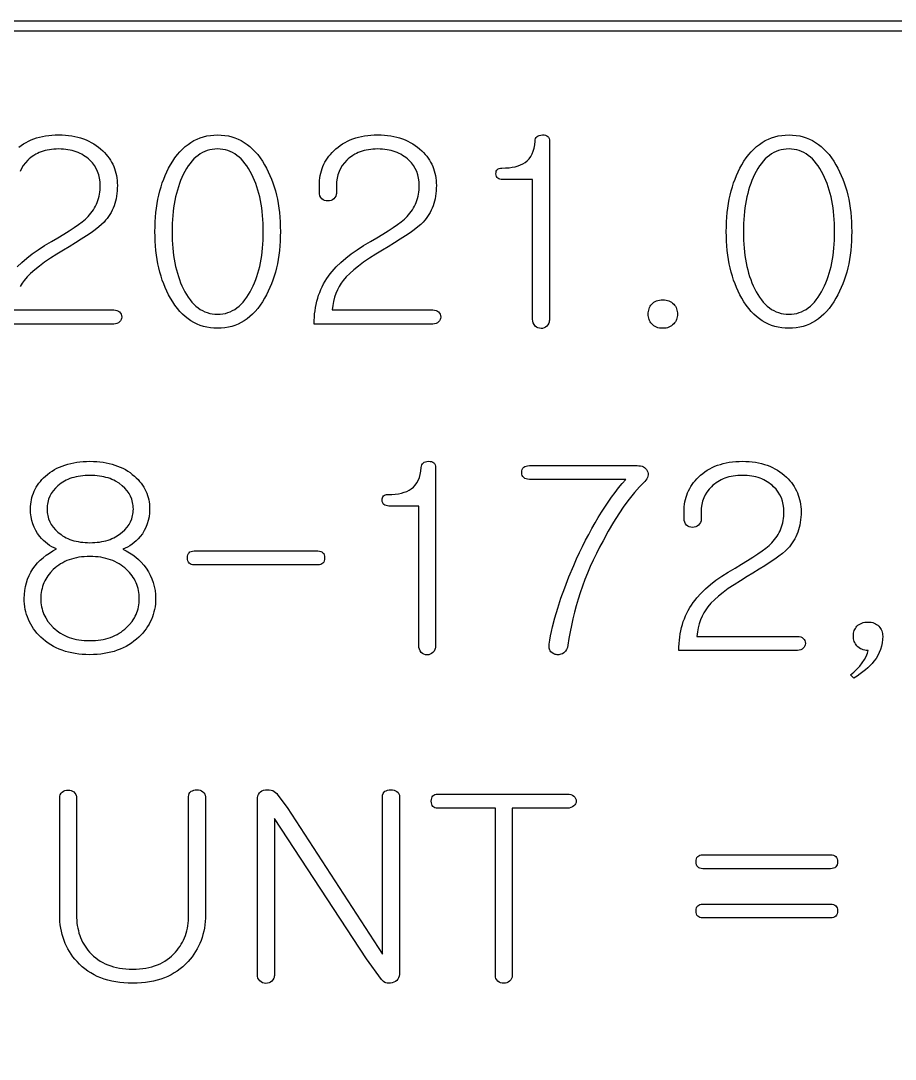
# Model space of a CAD drawing. Extents: x -145 to 145, y -175 to 185.
# Drawn here: x -13.21 to 3.56, y 165.18 to 185.1 of the extents above; entities that cross this region are included whole.
import ezdxf

# ---------------------------------------------------------------- set-up
doc = ezdxf.new("R2010")
doc.units = 0
doc.layers.add('screen_exp-1p', color=7, linetype='CONTINUOUS')

msp = doc.modelspace()

# ---------------------------------------------------------------- linework, layer by layer
at = {"layer": 'screen_exp-1p'}
for points in [[(-145.1, 185.1), (145.1, 185.1), (145.1, -175.1), (-145.1, -175.1), (-145.1, 185.1)], [(-144.9, 0.1), (-134.9, 0.1), (-134.9, -0.1), (-144.9, -0.1), (-144.9, -174.9), (144.9, -174.9), (144.9, -0.1), (134.9, -0.1), (134.9, 0.1), (144.9, 0.1), (144.9, 184.9), (-144.9, 184.9), (-144.9, 0.1)], [(-13.244654, 182.678514), (-13.20133, 182.710517), (-13.156297, 182.74015), (-13.109556, 182.767412), (-13.061106, 182.792304), (-13.010948, 182.814825), (-12.959081, 182.834975), (-12.905506, 182.852755), (-12.850222, 182.868164), (-12.793229, 182.881202), (-12.734528, 182.89187), (-12.674118, 182.900167), (-12.612, 182.906094), (-12.548173, 182.90965), (-12.482638, 182.910835)], [(-12.482638, 182.910835), (-12.417713, 182.90965), (-12.354415, 182.906094), (-12.292744, 182.900167), (-12.2327, 182.89187), (-12.174284, 182.881202), (-12.117495, 182.868164), (-12.062333, 182.852755), (-12.008798, 182.834975), (-11.95689, 182.814825), (-11.90661, 182.792304), (-11.857957, 182.767412), (-11.810931, 182.74015), (-11.765532, 182.710517), (-11.72176, 182.678514), (-11.679616, 182.64414), (-11.639099, 182.607395), (-11.60505, 182.57319), (-11.573197, 182.538007), (-11.543542, 182.501846), (-11.516083, 182.464706), (-11.49082, 182.426588), (-11.467755, 182.387492), (-11.446886, 182.347417), (-11.428214, 182.306364), (-11.411739, 182.264332), (-11.39746, 182.221322), (-11.385378, 182.177334), (-11.375493, 182.132367), (-11.367804, 182.086423), (-11.362312, 182.039499), (-11.359017, 181.991598), (-11.357919, 181.942718), (-11.358916, 181.889172), (-11.361906, 181.836905), (-11.366889, 181.785918), (-11.373866, 181.73621), (-11.382835, 181.687782), (-11.393799, 181.640633), (-11.406755, 181.594763), (-11.421705, 181.550173), (-11.438648, 181.506862), (-11.457585, 181.46483), (-11.478515, 181.424078), (-11.501438, 181.384605), (-11.526354, 181.346412), (-11.553264, 181.309498), (-11.582167, 181.273863), (-11.613064, 181.239508), (-11.658869, 181.194203), (-11.715577, 181.144984), (-11.783187, 181.091852), (-11.861699, 181.034807), (-11.951114, 180.973848), (-12.05143, 180.908976), (-12.162649, 180.84019), (-12.284771, 180.767491), (-12.388911, 180.70006), (-12.521446, 180.62149), (-12.643079, 180.544727), (-12.75381, 180.469771), (-12.853639, 180.39662), (-12.942565, 180.325275), (-13.020589, 180.255737), (-13.087711, 180.188005), (-13.143931, 180.122079), (-13.185994, 180.064733), (-13.223663, 180.003473)], [(-9.433052, 182.910835), (-9.363021, 182.908596), (-9.294821, 182.901879), (-9.228452, 182.890685), (-9.163913, 182.875012), (-9.101205, 182.854862), (-9.040328, 182.830234), (-8.981281, 182.801128), (-8.924065, 182.767544), (-8.868679, 182.729482), (-8.815124, 182.686943), (-8.763399, 182.639925), (-8.713505, 182.58843), (-8.665442, 182.532457), (-8.619209, 182.472006), (-8.574807, 182.407078), (-8.532235, 182.337671), (-8.495664, 182.271707), (-8.461452, 182.203862), (-8.4296, 182.134136), (-8.400107, 182.062528), (-8.372973, 181.989039), (-8.348199, 181.913668), (-8.325785, 181.836416), (-8.30573, 181.757282), (-8.288034, 181.676267), (-8.272697, 181.593371), (-8.259721, 181.508593), (-8.249103, 181.421933), (-8.240845, 181.333392), (-8.234946, 181.24297), (-8.231407, 181.150666), (-8.230228, 181.056481), (-8.231407, 180.962879), (-8.234946, 180.871121), (-8.240845, 180.781206), (-8.249103, 180.693136), (-8.259721, 180.606909), (-8.272697, 180.522526), (-8.288034, 180.439987), (-8.30573, 180.359292), (-8.325785, 180.280441), (-8.348199, 180.203433), (-8.372973, 180.128269), (-8.400107, 180.054949), (-8.4296, 179.983473), (-8.461452, 179.913841), (-8.495664, 179.846052), (-8.532235, 179.780107), (-8.574807, 179.710118), (-8.619209, 179.644643), (-8.665442, 179.583684), (-8.713505, 179.527241), (-8.763399, 179.475313), (-8.815124, 179.427901), (-8.868679, 179.385004), (-8.924065, 179.346622), (-8.981281, 179.312756), (-9.040328, 179.283405), (-9.101205, 179.25857), (-9.163913, 179.238251), (-9.228452, 179.222447), (-9.294821, 179.211158), (-9.363021, 179.204385), (-9.433052, 179.202127), (-9.503713, 179.204385), (-9.572503, 179.211158), (-9.639421, 179.222447), (-9.704468, 179.238251), (-9.767644, 179.25857), (-9.828949, 179.283405), (-9.888382, 179.312756), (-9.945944, 179.346622), (-10.001635, 179.385004), (-10.055455, 179.427901), (-10.107403, 179.475313), (-10.15748, 179.527241), (-10.205686, 179.583684), (-10.25202, 179.644643), (-10.296483, 179.710118), (-10.339075, 179.780107), (-10.375016, 179.846052), (-10.408638, 179.913841), (-10.439941, 179.983473), (-10.468926, 180.054949), (-10.495591, 180.128269), (-10.519938, 180.203433), (-10.541966, 180.280441), (-10.561676, 180.359292), (-10.579067, 180.439987), (-10.594138, 180.522526), (-10.606892, 180.606909), (-10.617326, 180.693136), (-10.625442, 180.781206), (-10.631239, 180.871121), (-10.634717, 180.962879), (-10.635876, 181.056481), (-10.634717, 181.150666), (-10.631239, 181.24297), (-10.625442, 181.333392), (-10.617326, 181.421933), (-10.606892, 181.508593), (-10.594138, 181.593371), (-10.579067, 181.676267), (-10.561676, 181.757282), (-10.541966, 181.836416), (-10.519938, 181.913668), (-10.495591, 181.989039), (-10.468926, 182.062528), (-10.439941, 182.134136), (-10.408638, 182.203862), (-10.375016, 182.271707), (-10.339075, 182.337671), (-10.296483, 182.407078), (-10.25202, 182.472006), (-10.205686, 182.532457), (-10.15748, 182.58843), (-10.107403, 182.639925), (-10.055455, 182.686943), (-10.001635, 182.729482), (-9.945944, 182.767544), (-9.888382, 182.801128), (-9.828949, 182.830234), (-9.767644, 182.854862), (-9.704468, 182.875012), (-9.639421, 182.890685), (-9.572503, 182.901879), (-9.503713, 182.908596), (-9.433052, 182.910835)], [(-6.362638, 182.910835), (-6.297713, 182.90965), (-6.234415, 182.906094), (-6.172744, 182.900167), (-6.1127, 182.89187), (-6.054284, 182.881202), (-5.997495, 182.868164), (-5.942333, 182.852755), (-5.888798, 182.834975), (-5.83689, 182.814825), (-5.78661, 182.792304), (-5.737957, 182.767412), (-5.690931, 182.74015), (-5.645532, 182.710517), (-5.60176, 182.678514), (-5.559616, 182.64414), (-5.519099, 182.607395), (-5.48505, 182.57319), (-5.453197, 182.538007), (-5.423542, 182.501846), (-5.396083, 182.464706), (-5.37082, 182.426588), (-5.347755, 182.387492), (-5.326886, 182.347417), (-5.308214, 182.306364), (-5.291739, 182.264332), (-5.27746, 182.221322), (-5.265378, 182.177334), (-5.255493, 182.132367), (-5.247804, 182.086423), (-5.242312, 182.039499), (-5.239017, 181.991598), (-5.237919, 181.942718), (-5.238916, 181.889172), (-5.241906, 181.836905), (-5.246889, 181.785918), (-5.253866, 181.73621), (-5.262835, 181.687782), (-5.273799, 181.640633), (-5.286755, 181.594763), (-5.301705, 181.550173), (-5.318648, 181.506862), (-5.337585, 181.46483), (-5.358515, 181.424078), (-5.381438, 181.384605), (-5.406354, 181.346412), (-5.433264, 181.309498), (-5.462167, 181.273863), (-5.493064, 181.239508), (-5.538869, 181.194203), (-5.595577, 181.144984), (-5.663187, 181.091852), (-5.741699, 181.034807), (-5.831114, 180.973848), (-5.93143, 180.908976), (-6.042649, 180.84019), (-6.164771, 180.767491), (-6.268911, 180.70006), (-6.401446, 180.62149), (-6.523079, 180.544727), (-6.63381, 180.469771), (-6.733639, 180.39662), (-6.822565, 180.325275), (-6.900589, 180.255737), (-6.967711, 180.188005), (-7.023931, 180.122079), (-7.065994, 180.064733), (-7.103663, 180.003473), (-7.13694, 179.938299), (-7.165822, 179.869213), (-7.190312, 179.796213), (-7.210408, 179.719299), (-7.22611, 179.638472), (-7.237419, 179.553732), (-5.30561, 179.553732), (-5.273392, 179.551323), (-5.244428, 179.544099), (-5.218718, 179.532057), (-5.196263, 179.5152), (-5.178038, 179.49473), (-5.165021, 179.471851), (-5.15721, 179.446565), (-5.154606, 179.41887), (-5.15721, 179.393282), (-5.165021, 179.3695), (-5.178038, 179.347525), (-5.196263, 179.327356), (-5.218718, 179.308391), (-5.244428, 179.294845), (-5.273392, 179.286717), (-5.30561, 179.284007), (-7.581083, 179.284007), (-7.580615, 179.349689), (-7.57791, 179.414279), (-7.572967, 179.477778), (-7.565787, 179.540185), (-7.55637, 179.601502), (-7.544715, 179.661727), (-7.530823, 179.720861), (-7.514693, 179.778903), (-7.496326, 179.835855), (-7.475722, 179.891715), (-7.45288, 179.946484), (-7.427801, 180.000161), (-7.400485, 180.052748), (-7.370931, 180.104243), (-7.339139, 180.154647), (-7.30511, 180.20396), (-7.272078, 180.248305), (-7.236768, 180.292237), (-7.159314, 180.378859), (-7.072747, 180.463825), (-6.977067, 180.547136), (-6.872276, 180.62879), (-6.758372, 180.70879), (-6.635356, 180.787133), (-6.503228, 180.863821), (-6.37834, 180.93667), (-6.26403, 181.005908), (-6.160296, 181.071533), (-6.067139, 181.133545), (-5.984558, 181.191945), (-5.912555, 181.246733), (-5.851128, 181.297908), (-5.800278, 181.345471), (-5.74536, 181.408537), (-5.697765, 181.474915), (-5.676713, 181.509345), (-5.657492, 181.544604), (-5.640101, 181.58069), (-5.624541, 181.617604), (-5.610812, 181.655345), (-5.598913, 181.693915), (-5.588844, 181.733313), (-5.580607, 181.773538), (-5.5742, 181.814591), (-5.569623, 181.856472), (-5.566877, 181.899181), (-5.565962, 181.942718), (-5.566735, 181.978465), (-5.569054, 182.01346), (-5.578329, 182.081192), (-5.593787, 182.145914), (-5.615429, 182.207625), (-5.643254, 182.266327), (-5.677262, 182.322017), (-5.717454, 182.374698), (-5.763829, 182.424368), (-5.792407, 182.450614), (-5.822164, 182.475167), (-5.853101, 182.498027), (-5.885218, 182.519193), (-5.918515, 182.538666), (-5.952991, 182.556446), (-5.988647, 182.572532), (-6.025482, 182.586925), (-6.063498, 182.599625), (-6.102693, 182.610631), (-6.143068, 182.619944), (-6.184622, 182.627564), (-6.227357, 182.633491), (-6.271271, 182.637724), (-6.316364, 182.640264), (-6.362638, 182.641111), (-6.408891, 182.640264), (-6.453924, 182.637724), (-6.497736, 182.633491), (-6.540328, 182.627564), (-6.581699, 182.619944), (-6.62185, 182.610631), (-6.660781, 182.599625), (-6.698491, 182.586925), (-6.734981, 182.572532), (-6.770251, 182.556446), (-6.8043, 182.538666), (-6.837128, 182.519193), (-6.868737, 182.498027), (-6.899125, 182.475167), (-6.928292, 182.450614), (-6.956239, 182.424368), (-7.002614, 182.374698), (-7.042806, 182.322017), (-7.076815, 182.266327), (-7.10464, 182.207625), (-7.126281, 182.145914), (-7.14174, 182.081192), (-7.151015, 182.01346), (-7.153334, 181.978465), (-7.154106, 181.942718), (-7.154106, 181.803039), (-7.15492, 181.785429), (-7.157361, 181.768721), (-7.167124, 181.738016), (-7.183396, 181.710923), (-7.206177, 181.687443), (-7.23091, 181.668478), (-7.258247, 181.654932), (-7.288188, 181.646804), (-7.320731, 181.644094), (-7.353275, 181.646804), (-7.383216, 181.654932), (-7.410553, 181.668478), (-7.435286, 181.687443), (-7.455789, 181.713633), (-7.470434, 181.744037), (-7.479221, 181.778655), (-7.482149, 181.817489), (-7.482149, 181.942718), (-7.481071, 181.991598), (-7.477837, 182.039499), (-7.472447, 182.086423), (-7.464901, 182.132367), (-7.455199, 182.177334), (-7.443341, 182.221322), (-7.429327, 182.264332), (-7.413156, 182.306364), (-7.39483, 182.347417), (-7.374348, 182.387492), (-7.351709, 182.426588), (-7.326915, 182.464706), (-7.299964, 182.501846), (-7.270858, 182.538007), (-7.239595, 182.57319), (-7.206177, 182.607395), (-7.16627, 182.64414), (-7.124654, 182.678514), (-7.08133, 182.710517), (-7.036297, 182.74015), (-6.989556, 182.767412), (-6.941106, 182.792304), (-6.890948, 182.814825), (-6.839081, 182.834975), (-6.785506, 182.852755), (-6.730222, 182.868164), (-6.673229, 182.881202), (-6.614528, 182.89187), (-6.554118, 182.900167), (-6.492, 182.906094), (-6.428173, 182.90965), (-6.362638, 182.910835)], [(-3.963931, 182.053497), (-3.993302, 182.055228), (-4.01893, 182.060421), (-4.040816, 182.069076), (-4.058959, 182.081192), (-4.07336, 182.096771), (-4.084018, 182.115811), (-4.090933, 182.138313), (-4.094106, 182.164277), (-4.093456, 182.190241), (-4.088899, 182.212743), (-4.080438, 182.231783), (-4.068071, 182.247362), (-4.051799, 182.259478), (-4.031622, 182.268133), (-4.00754, 182.273325), (-3.979552, 182.275056), (-3.90885, 182.276712), (-3.842542, 182.281679), (-3.780627, 182.289957), (-3.723106, 182.301547), (-3.669978, 182.316448), (-3.621243, 182.334661), (-3.576902, 182.356184), (-3.536954, 182.38102), (-3.495217, 182.41481), (-3.458523, 182.453568), (-3.426874, 182.497293), (-3.40027, 182.545985), (-3.378709, 182.599644), (-3.362193, 182.65827), (-3.350721, 182.721862), (-3.344294, 182.790422), (-3.340958, 182.81759), (-3.333554, 182.841297), (-3.322083, 182.861541), (-3.306543, 182.878324), (-3.286935, 182.891644), (-3.26326, 182.901503), (-3.235516, 182.9079), (-3.203704, 182.910835), (-3.171974, 182.910007), (-3.144474, 182.905115), (-3.121205, 182.89616), (-3.102167, 182.88314), (-3.08736, 182.866057), (-3.076783, 182.844909), (-3.070437, 182.819698), (-3.068321, 182.790422), (-3.068321, 179.375521), (-3.069135, 179.355578), (-3.071576, 179.336688), (-3.075644, 179.318852), (-3.081339, 179.302069), (-3.097611, 179.271665), (-3.120392, 179.245475), (-3.1448, 179.224403), (-3.17116, 179.209352), (-3.199473, 179.200321), (-3.214362, 179.198063), (-3.229739, 179.19731), (-3.262283, 179.202127), (-3.292224, 179.21176), (-3.319561, 179.226209), (-3.344294, 179.245475), (-3.364797, 179.273772), (-3.379441, 179.305682), (-3.388228, 179.341203), (-3.391157, 179.380338), (-3.391157, 182.053497), (-3.963931, 182.053497)], [(1.526948, 182.910835), (1.596979, 182.908596), (1.665179, 182.901879), (1.731548, 182.890685), (1.796087, 182.875012), (1.858795, 182.854862), (1.919672, 182.830234), (1.978719, 182.801128), (2.035935, 182.767544), (2.091321, 182.729482), (2.144876, 182.686943), (2.196601, 182.639925), (2.246495, 182.58843), (2.294558, 182.532457), (2.340791, 182.472006), (2.385193, 182.407078), (2.427765, 182.337671), (2.464336, 182.271707), (2.498548, 182.203862), (2.5304, 182.134136), (2.559893, 182.062528), (2.587027, 181.989039), (2.611801, 181.913668), (2.634215, 181.836416), (2.65427, 181.757282), (2.671966, 181.676267), (2.687303, 181.593371), (2.700279, 181.508593), (2.710897, 181.421933), (2.719155, 181.333392), (2.725054, 181.24297), (2.728593, 181.150666), (2.729772, 181.056481), (2.728593, 180.962879), (2.725054, 180.871121), (2.719155, 180.781206), (2.710897, 180.693136), (2.700279, 180.606909), (2.687303, 180.522526), (2.671966, 180.439987), (2.65427, 180.359292), (2.634215, 180.280441), (2.611801, 180.203433), (2.587027, 180.128269), (2.559893, 180.054949), (2.5304, 179.983473), (2.498548, 179.913841), (2.464336, 179.846052), (2.427765, 179.780107), (2.385193, 179.710118), (2.340791, 179.644643), (2.294558, 179.583684), (2.246495, 179.527241), (2.196601, 179.475313), (2.144876, 179.427901), (2.091321, 179.385004), (2.035935, 179.346622), (1.978719, 179.312756), (1.919672, 179.283405), (1.858795, 179.25857), (1.796087, 179.238251), (1.731548, 179.222447), (1.665179, 179.211158), (1.596979, 179.204385), (1.526948, 179.202127), (1.456287, 179.204385), (1.387497, 179.211158), (1.320579, 179.222447), (1.255532, 179.238251), (1.192356, 179.25857), (1.131051, 179.283405), (1.071618, 179.312756), (1.014056, 179.346622), (0.958365, 179.385004), (0.904545, 179.427901), (0.852597, 179.475313), (0.80252, 179.527241), (0.754314, 179.583684), (0.70798, 179.644643), (0.663517, 179.710118), (0.620925, 179.780107), (0.584984, 179.846052), (0.551362, 179.913841), (0.520059, 179.983473), (0.491074, 180.054949), (0.464409, 180.128269), (0.440062, 180.203433), (0.418034, 180.280441), (0.398324, 180.359292), (0.380933, 180.439987), (0.365862, 180.522526), (0.353108, 180.606909), (0.342674, 180.693136), (0.334558, 180.781206), (0.328761, 180.871121), (0.325283, 180.962879), (0.324124, 181.056481), (0.325283, 181.150666), (0.328761, 181.24297), (0.334558, 181.333392), (0.342674, 181.421933), (0.353108, 181.508593), (0.365862, 181.593371), (0.380933, 181.676267), (0.398324, 181.757282), (0.418034, 181.836416), (0.440062, 181.913668), (0.464409, 181.989039), (0.491074, 182.062528), (0.520059, 182.134136), (0.551362, 182.203862), (0.584984, 182.271707), (0.620925, 182.337671), (0.663517, 182.407078), (0.70798, 182.472006), (0.754314, 182.532457), (0.80252, 182.58843), (0.852597, 182.639925), (0.904545, 182.686943), (0.958365, 182.729482), (1.014056, 182.767544), (1.071618, 182.801128), (1.131051, 182.830234), (1.192356, 182.854862), (1.255532, 182.875012), (1.320579, 182.890685), (1.387497, 182.901879), (1.456287, 182.908596), (1.526948, 182.910835)], [(-13.279314, 180.378859), (-13.192747, 180.463825), (-13.097067, 180.547136), (-12.992276, 180.62879), (-12.878372, 180.70879), (-12.755356, 180.787133), (-12.623228, 180.863821), (-12.49834, 180.93667), (-12.38403, 181.005908), (-12.280296, 181.071533), (-12.187139, 181.133545), (-12.104558, 181.191945), (-12.032555, 181.246733), (-11.971128, 181.297908), (-11.920278, 181.345471), (-11.86536, 181.408537), (-11.817765, 181.474915), (-11.796713, 181.509345), (-11.777492, 181.544604), (-11.760101, 181.58069), (-11.744541, 181.617604), (-11.730812, 181.655345), (-11.718913, 181.693915), (-11.708844, 181.733313), (-11.700607, 181.773538), (-11.6942, 181.814591), (-11.689623, 181.856472), (-11.686877, 181.899181), (-11.685962, 181.942718), (-11.686735, 181.978465), (-11.689054, 182.01346), (-11.698329, 182.081192), (-11.713787, 182.145914), (-11.735429, 182.207625), (-11.763254, 182.266327), (-11.797262, 182.322017), (-11.837454, 182.374698), (-11.883829, 182.424368), (-11.912407, 182.450614), (-11.942164, 182.475167), (-11.973101, 182.498027), (-12.005218, 182.519193), (-12.038515, 182.538666), (-12.072991, 182.556446), (-12.108647, 182.572532), (-12.145482, 182.586925), (-12.183498, 182.599625), (-12.222693, 182.610631), (-12.263068, 182.619944), (-12.304622, 182.627564), (-12.347357, 182.633491), (-12.391271, 182.637724), (-12.436364, 182.640264), (-12.482638, 182.641111), (-12.528891, 182.640264), (-12.573924, 182.637724), (-12.617736, 182.633491), (-12.660328, 182.627564), (-12.701699, 182.619944), (-12.74185, 182.610631), (-12.780781, 182.599625), (-12.818491, 182.586925), (-12.854981, 182.572532), (-12.890251, 182.556446), (-12.9243, 182.538666), (-12.957128, 182.519193), (-12.988737, 182.498027), (-13.019125, 182.475167), (-13.048292, 182.450614), (-13.076239, 182.424368), (-13.122614, 182.374698), (-13.162806, 182.322017), (-13.196815, 182.266327), (-13.22464, 182.207625)], [(-9.433052, 182.641111), (-9.485061, 182.639192), (-9.535647, 182.633434), (-9.584808, 182.623839), (-9.632546, 182.610406), (-9.67886, 182.593134), (-9.723751, 182.572024), (-9.767217, 182.547076), (-9.80926, 182.51829), (-9.849879, 182.485666), (-9.889074, 182.449203), (-9.926845, 182.408903), (-9.963193, 182.364764), (-9.998116, 182.316787), (-10.031616, 182.264972), (-10.063692, 182.209319), (-10.094345, 182.149827), (-10.120197, 182.09361), (-10.144381, 182.035736), (-10.166897, 181.976207), (-10.187746, 181.915023), (-10.206926, 181.852182), (-10.224439, 181.787686), (-10.240284, 181.721535), (-10.254461, 181.653727), (-10.26697, 181.584264), (-10.277811, 181.513146), (-10.286985, 181.440371), (-10.29449, 181.365941), (-10.300328, 181.289856), (-10.304497, 181.212114), (-10.306999, 181.132717), (-10.307833, 181.051664), (-10.306999, 180.971778), (-10.304497, 180.893472), (-10.300328, 180.816747), (-10.29449, 180.741602), (-10.286985, 180.668037), (-10.277811, 180.596053), (-10.26697, 180.52565), (-10.254461, 180.456826), (-10.240284, 180.389583), (-10.224439, 180.323921), (-10.206926, 180.259839), (-10.187746, 180.197337), (-10.166897, 180.136416), (-10.144381, 180.077075), (-10.120197, 180.019315), (-10.094345, 179.963135), (-10.063692, 179.903643), (-10.031616, 179.84799), (-9.998116, 179.796175), (-9.963193, 179.748198), (-9.926845, 179.704059), (-9.889074, 179.663759), (-9.849879, 179.627296), (-9.80926, 179.594672), (-9.767217, 179.565886), (-9.723751, 179.540938), (-9.67886, 179.519828), (-9.632546, 179.502556), (-9.584808, 179.489123), (-9.535647, 179.479527), (-9.485061, 179.47377), (-9.433052, 179.471851), (-9.382283, 179.47377), (-9.332816, 179.479527), (-9.284651, 179.489123), (-9.237788, 179.502556), (-9.192227, 179.519828), (-9.147967, 179.540938), (-9.105009, 179.565886), (-9.063353, 179.594672), (-9.022998, 179.627296), (-8.983945, 179.663759), (-8.946194, 179.704059), (-8.909745, 179.748198), (-8.874598, 179.796175), (-8.840752, 179.84799), (-8.808208, 179.903643), (-8.776966, 179.963135), (-8.750483, 180.019315), (-8.725709, 180.077075), (-8.702644, 180.136416), (-8.681287, 180.197337), (-8.661638, 180.259839), (-8.643698, 180.323921), (-8.627467, 180.389583), (-8.612944, 180.456826), (-8.60013, 180.52565), (-8.589025, 180.596053), (-8.579628, 180.668037), (-8.571939, 180.741602), (-8.565959, 180.816747), (-8.561688, 180.893472), (-8.559125, 180.971778), (-8.558271, 181.051664), (-8.559125, 181.132717), (-8.561688, 181.212114), (-8.565959, 181.289856), (-8.571939, 181.365941), (-8.579628, 181.440371), (-8.589025, 181.513146), (-8.60013, 181.584264), (-8.612944, 181.653727), (-8.627467, 181.721535), (-8.643698, 181.787686), (-8.661638, 181.852182), (-8.681287, 181.915023), (-8.702644, 181.976207), (-8.725709, 182.035736), (-8.750483, 182.09361), (-8.776966, 182.149827), (-8.808208, 182.209319), (-8.840752, 182.264972), (-8.874598, 182.316787), (-8.909745, 182.364764), (-8.946194, 182.408903), (-8.983945, 182.449203), (-9.022998, 182.485666), (-9.063353, 182.51829), (-9.105009, 182.547076), (-9.147967, 182.572024), (-9.192227, 182.593134), (-9.237788, 182.610406), (-9.284651, 182.623839), (-9.332816, 182.633434), (-9.382283, 182.639192), (-9.433052, 182.641111)], [(1.526948, 182.641111), (1.474939, 182.639192), (1.424353, 182.633434), (1.375192, 182.623839), (1.327454, 182.610406), (1.28114, 182.593134), (1.236249, 182.572024), (1.192783, 182.547076), (1.15074, 182.51829), (1.110121, 182.485666), (1.070926, 182.449203), (1.033155, 182.408903), (0.996807, 182.364764), (0.961884, 182.316787), (0.928384, 182.264972), (0.896308, 182.209319), (0.865655, 182.149827), (0.839803, 182.09361), (0.815619, 182.035736), (0.793103, 181.976207), (0.772254, 181.915023), (0.753074, 181.852182), (0.735561, 181.787686), (0.719716, 181.721535), (0.705539, 181.653727), (0.69303, 181.584264), (0.682189, 181.513146), (0.673015, 181.440371), (0.66551, 181.365941), (0.659672, 181.289856), (0.655503, 181.212114), (0.653001, 181.132717), (0.652167, 181.051664), (0.653001, 180.971778), (0.655503, 180.893472), (0.659672, 180.816747), (0.66551, 180.741602), (0.673015, 180.668037), (0.682189, 180.596053), (0.69303, 180.52565), (0.705539, 180.456826), (0.719716, 180.389583), (0.735561, 180.323921), (0.753074, 180.259839), (0.772254, 180.197337), (0.793103, 180.136416), (0.815619, 180.077075), (0.839803, 180.019315), (0.865655, 179.963135), (0.896308, 179.903643), (0.928384, 179.84799), (0.961884, 179.796175), (0.996807, 179.748198), (1.033155, 179.704059), (1.070926, 179.663759), (1.110121, 179.627296), (1.15074, 179.594672), (1.192783, 179.565886), (1.236249, 179.540938), (1.28114, 179.519828), (1.327454, 179.502556), (1.375192, 179.489123), (1.424353, 179.479527), (1.474939, 179.47377), (1.526948, 179.471851), (1.577717, 179.47377), (1.627184, 179.479527), (1.675349, 179.489123), (1.722212, 179.502556), (1.767773, 179.519828), (1.812033, 179.540938), (1.854991, 179.565886), (1.896647, 179.594672), (1.937002, 179.627296), (1.976055, 179.663759), (2.013806, 179.704059), (2.050255, 179.748198), (2.085402, 179.796175), (2.119248, 179.84799), (2.151792, 179.903643), (2.183034, 179.963135), (2.209517, 180.019315), (2.234291, 180.077075), (2.257356, 180.136416), (2.278713, 180.197337), (2.298362, 180.259839), (2.316302, 180.323921), (2.332533, 180.389583), (2.347056, 180.456826), (2.35987, 180.52565), (2.370975, 180.596053), (2.380372, 180.668037), (2.388061, 180.741602), (2.394041, 180.816747), (2.398312, 180.893472), (2.400875, 180.971778), (2.401729, 181.051664), (2.400875, 181.132717), (2.398312, 181.212114), (2.394041, 181.289856), (2.388061, 181.365941), (2.380372, 181.440371), (2.370975, 181.513146), (2.35987, 181.584264), (2.347056, 181.653727), (2.332533, 181.721535), (2.316302, 181.787686), (2.298362, 181.852182), (2.278713, 181.915023), (2.257356, 181.976207), (2.234291, 182.035736), (2.209517, 182.09361), (2.183034, 182.149827), (2.151792, 182.209319), (2.119248, 182.264972), (2.085402, 182.316787), (2.050255, 182.364764), (2.013806, 182.408903), (1.976055, 182.449203), (1.937002, 182.485666), (1.896647, 182.51829), (1.854991, 182.547076), (1.812033, 182.572024), (1.767773, 182.593134), (1.722212, 182.610406), (1.675349, 182.623839), (1.627184, 182.633434), (1.577717, 182.639192), (1.526948, 182.641111)], [(-0.893517, 179.746392), (-0.861786, 179.745112), (-0.831683, 179.741274), (-0.803207, 179.734877), (-0.776358, 179.725922), (-0.751137, 179.714407), (-0.727543, 179.700334), (-0.705575, 179.683702), (-0.685235, 179.664511), (-0.66815, 179.644643), (-0.653342, 179.623571), (-0.640813, 179.601295), (-0.630562, 179.577814), (-0.622588, 179.55313), (-0.616893, 179.527241), (-0.613476, 179.500148), (-0.612337, 179.471851), (-0.613476, 179.445812), (-0.616893, 179.420676), (-0.622588, 179.396443), (-0.630562, 179.373113), (-0.640813, 179.350686), (-0.653342, 179.329162), (-0.66815, 179.308542), (-0.685235, 179.288824), (-0.705575, 179.268504), (-0.727543, 179.250894), (-0.751137, 179.235993), (-0.776358, 179.223801), (-0.803207, 179.214319), (-0.831683, 179.207545), (-0.861786, 179.203482), (-0.893517, 179.202127), (-0.926467, 179.203482), (-0.957628, 179.207545), (-0.986999, 179.214319), (-1.01458, 179.223801), (-1.040371, 179.235993), (-1.064372, 179.250894), (-1.086584, 179.268504), (-1.107005, 179.288824), (-1.12287, 179.308542), (-1.13662, 179.329162), (-1.148254, 179.350686), (-1.157773, 179.373113), (-1.165177, 179.396443), (-1.170466, 179.420676), (-1.173639, 179.445812), (-1.174696, 179.471851), (-1.173639, 179.500148), (-1.170466, 179.527241), (-1.165177, 179.55313), (-1.157773, 179.577814), (-1.148254, 179.601295), (-1.13662, 179.623571), (-1.12287, 179.644643), (-1.107005, 179.664511), (-1.086584, 179.683702), (-1.064372, 179.700334), (-1.040371, 179.714407), (-1.01458, 179.725922), (-0.986999, 179.734877), (-0.957628, 179.741274), (-0.926467, 179.745112), (-0.893517, 179.746392)], [(-13.357419, 179.553732), (-11.42561, 179.553732), (-11.393392, 179.551323), (-11.364428, 179.544099), (-11.338718, 179.532057), (-11.316263, 179.5152), (-11.298038, 179.49473), (-11.285021, 179.471851), (-11.27721, 179.446565), (-11.274606, 179.41887), (-11.27721, 179.393282), (-11.285021, 179.3695), (-11.298038, 179.347525), (-11.316263, 179.327356), (-11.338718, 179.308391), (-11.364428, 179.294845), (-11.393392, 179.286717), (-11.42561, 179.284007), (-13.701083, 179.284007)], [(-10.73824, 175.736118), (-10.741088, 175.660409), (-10.74963, 175.587409), (-10.763868, 175.517118), (-10.783801, 175.449536), (-10.80943, 175.384664), (-10.840753, 175.322501), (-10.877772, 175.263047), (-10.920486, 175.206303), (-10.956447, 175.165664), (-10.994035, 175.128035), (-11.033251, 175.093416), (-11.074093, 175.061808), (-11.116563, 175.03321), (-11.16066, 175.007622), (-11.206385, 174.985045), (-11.253736, 174.965478), (-11.18637, 174.933418), (-11.122258, 174.897444), (-11.061401, 174.857558), (-11.003798, 174.813758), (-10.94945, 174.766044), (-10.898356, 174.714417), (-10.850517, 174.658877), (-10.805931, 174.599423), (-10.763217, 174.533497), (-10.726199, 174.465765), (-10.694875, 174.396227), (-10.669247, 174.324883), (-10.649314, 174.251732), (-10.635076, 174.176775), (-10.626533, 174.100012), (-10.623685, 174.021443), (-10.624946, 173.967746), (-10.62873, 173.915028), (-10.635035, 173.863288), (-10.643862, 173.812527), (-10.655212, 173.762744), (-10.669084, 173.713939), (-10.685478, 173.666113), (-10.704394, 173.619265), (-10.725833, 173.573395), (-10.749793, 173.528504), (-10.776276, 173.484591), (-10.80528, 173.441656), (-10.836807, 173.3997), (-10.870856, 173.358722), (-10.907428, 173.318722), (-10.946521, 173.279701), (-10.991696, 173.238874), (-11.038702, 173.20068), (-11.087538, 173.165121), (-11.138205, 173.132196), (-11.190702, 173.101904), (-11.24503, 173.074247), (-11.301189, 173.049224), (-11.359178, 173.026835), (-11.418998, 173.00708), (-11.480649, 172.989958), (-11.54413, 172.975471), (-11.609441, 172.963618), (-11.676584, 172.954399), (-11.745556, 172.947814), (-11.81636, 172.943863), (-11.888994, 172.942546), (-11.960997, 172.943863), (-12.031211, 172.947814), (-12.099634, 172.954399), (-12.166268, 172.963618), (-12.231112, 172.975471), (-12.294166, 172.989958), (-12.35543, 173.00708), (-12.414904, 173.026835), (-12.472588, 173.049224), (-12.528482, 173.074247), (-12.582587, 173.101904), (-12.634901, 173.132196), (-12.685426, 173.165121), (-12.73416, 173.20068), (-12.781105, 173.238874), (-12.826259, 173.279701), (-12.864722, 173.318722), (-12.900704, 173.358722), (-12.934204, 173.3997), (-12.965222, 173.441656), (-12.993759, 173.484591), (-13.019815, 173.528504), (-13.043389, 173.573395), (-13.064481, 173.619265), (-13.083092, 173.666113), (-13.099222, 173.713939), (-13.11287, 173.762744), (-13.124037, 173.812527), (-13.132722, 173.863288), (-13.138925, 173.915028), (-13.142648, 173.967746), (-13.143888, 174.021443), (-13.141285, 174.099862), (-13.133474, 174.176173), (-13.120457, 174.250377), (-13.102232, 174.322474), (-13.0788, 174.392464), (-13.050162, 174.460347), (-13.016316, 174.526122), (-12.977263, 174.58979), (-12.934875, 174.647363), (-12.888418, 174.702075), (-12.837894, 174.753928), (-12.783301, 174.802921), (-12.724641, 174.849054), (-12.661913, 174.892327), (-12.595116, 174.93274), (-12.524252, 174.970294), (-12.570301, 174.989861), (-12.614724, 175.012438), (-12.657519, 175.038026), (-12.698687, 175.066624), (-12.738228, 175.098232), (-12.776142, 175.132851), (-12.812428, 175.17048), (-12.847088, 175.211119), (-12.888581, 175.266735), (-12.924542, 175.32521), (-12.954971, 175.386545), (-12.979867, 175.45074), (-12.999231, 175.517795), (-13.013062, 175.58771), (-13.02136, 175.660484), (-13.024127, 175.736118), (-13.023008, 175.782044), (-13.019652, 175.827105), (-13.014058, 175.8713), (-13.006227, 175.91463), (-12.996159, 175.957094), (-12.983853, 175.998693), (-12.96931, 176.039426), (-12.95253, 176.079294), (-12.933512, 176.118296), (-12.912257, 176.156433), (-12.888764, 176.193705), (-12.863034, 176.230111), (-12.835067, 176.265651), (-12.804862, 176.300326), (-12.77242, 176.334136), (-12.73774, 176.36708), (-12.696572, 176.401492), (-12.653777, 176.433683), (-12.609354, 176.463655), (-12.563304, 176.491406), (-12.515627, 176.516937), (-12.466323, 176.540249), (-12.415392, 176.56134), (-12.362834, 176.580211), (-12.308648, 176.596861), (-12.252835, 176.611292), (-12.195395, 176.623503), (-12.136328, 176.633493), (-12.075633, 176.641263), (-12.013312, 176.646814), (-11.949363, 176.650144), (-11.883787, 176.651254), (-11.818211, 176.650144), (-11.754262, 176.646814), (-11.69194, 176.641263), (-11.631246, 176.633493), (-11.572179, 176.623503), (-11.514738, 176.611292), (-11.458926, 176.596861), (-11.40474, 176.580211), (-11.352181, 176.56134), (-11.30125, 176.540249), (-11.251946, 176.516937), (-11.204269, 176.491406), (-11.15822, 176.463655), (-11.113797, 176.433683), (-11.071002, 176.401492), (-11.029834, 176.36708), (-10.994523, 176.334136), (-10.961491, 176.300326), (-10.930737, 176.265651), (-10.902261, 176.230111), (-10.876064, 176.193705), (-10.852144, 176.156433), (-10.830502, 176.118296), (-10.811138, 176.079294), (-10.794053, 176.039426), (-10.779245, 175.998693), (-10.766716, 175.957094), (-10.756465, 175.91463), (-10.748491, 175.8713), (-10.742796, 175.827105), (-10.739379, 175.782044), (-10.73824, 175.736118)], [(-6.147873, 175.793916), (-6.177244, 175.795647), (-6.202872, 175.80084), (-6.224758, 175.809495), (-6.242901, 175.821611), (-6.257302, 175.83719), (-6.26796, 175.85623), (-6.274875, 175.878732), (-6.278048, 175.904696), (-6.277398, 175.93066), (-6.272841, 175.953162), (-6.26438, 175.972202), (-6.252013, 175.987781), (-6.235741, 175.999897), (-6.215564, 176.008552), (-6.191482, 176.013744), (-6.163494, 176.015475), (-6.092792, 176.017131), (-6.026484, 176.022098), (-5.964569, 176.030376), (-5.907048, 176.041966), (-5.85392, 176.056867), (-5.805185, 176.07508), (-5.760844, 176.096603), (-5.720896, 176.121439), (-5.679159, 176.155229), (-5.642465, 176.193987), (-5.610816, 176.237712), (-5.584212, 176.286404), (-5.562651, 176.340063), (-5.546135, 176.398689), (-5.534663, 176.462281), (-5.528236, 176.530841), (-5.5249, 176.558009), (-5.517496, 176.581716), (-5.506025, 176.60196), (-5.490485, 176.618743), (-5.470877, 176.632063), (-5.447202, 176.641922), (-5.419458, 176.648319), (-5.387646, 176.651254), (-5.355916, 176.650426), (-5.328416, 176.645534), (-5.305147, 176.636579), (-5.286109, 176.623559), (-5.271302, 176.606476), (-5.260725, 176.585328), (-5.254379, 176.560117), (-5.252263, 176.530841), (-5.252263, 173.11594), (-5.253077, 173.095997), (-5.255518, 173.077107), (-5.259586, 173.059271), (-5.265281, 173.042488), (-5.281553, 173.012084), (-5.304334, 172.985894), (-5.328742, 172.964822), (-5.355102, 172.949771), (-5.383415, 172.94074), (-5.398304, 172.938482), (-5.413681, 172.937729), (-5.446225, 172.942546), (-5.476166, 172.952179), (-5.503503, 172.966628), (-5.528236, 172.985894), (-5.548739, 173.014191), (-5.563383, 173.046101), (-5.57217, 173.081622), (-5.575099, 173.120757), (-5.575099, 175.793916), (-6.147873, 175.793916)], [(0.63342, 176.651254), (0.698345, 176.650069), (0.761643, 176.646513), (0.823314, 176.640586), (0.883358, 176.632289), (0.941774, 176.621621), (0.998563, 176.608583), (1.053725, 176.593174), (1.10726, 176.575394), (1.159168, 176.555244), (1.209448, 176.532723), (1.258101, 176.507831), (1.305127, 176.480569), (1.350526, 176.450936), (1.394298, 176.418933), (1.436442, 176.384559), (1.476959, 176.347814), (1.511008, 176.313609), (1.542861, 176.278426), (1.572516, 176.242265), (1.599975, 176.205125), (1.625238, 176.167007), (1.648303, 176.127911), (1.669172, 176.087836), (1.687844, 176.046783), (1.704319, 176.004751), (1.718598, 175.961741), (1.73068, 175.917753), (1.740565, 175.872786), (1.748254, 175.826842), (1.753746, 175.779918), (1.757041, 175.732017), (1.758139, 175.683137), (1.757142, 175.629591), (1.754152, 175.577324), (1.749169, 175.526337), (1.742192, 175.476629), (1.733223, 175.428201), (1.722259, 175.381052), (1.709303, 175.335182), (1.694353, 175.290592), (1.67741, 175.247281), (1.658473, 175.205249), (1.637543, 175.164497), (1.61462, 175.125024), (1.589704, 175.086831), (1.562794, 175.049917), (1.533891, 175.014282), (1.502994, 174.979927), (1.457189, 174.934622), (1.400481, 174.885403), (1.332871, 174.832271), (1.254359, 174.775226), (1.164944, 174.714267), (1.064628, 174.649395), (0.953409, 174.580609), (0.831287, 174.50791), (0.727147, 174.440479), (0.594612, 174.361909), (0.472979, 174.285146), (0.362248, 174.21019), (0.262419, 174.137039), (0.173493, 174.065694), (0.095469, 173.996156), (0.028347, 173.928424), (-0.027873, 173.862498), (-0.069936, 173.805152), (-0.107605, 173.743892), (-0.140882, 173.678718), (-0.169764, 173.609632), (-0.194254, 173.536632), (-0.21435, 173.459718), (-0.230052, 173.378891), (-0.241361, 173.294151), (1.690448, 173.294151), (1.722666, 173.291742), (1.75163, 173.284518), (1.77734, 173.272476), (1.799795, 173.255619), (1.81802, 173.235149), (1.831037, 173.21227), (1.838848, 173.186984), (1.841452, 173.159289), (1.838848, 173.133701), (1.831037, 173.109919), (1.81802, 173.087944), (1.799795, 173.067775), (1.77734, 173.04881), (1.75163, 173.035264), (1.722666, 173.027136), (1.690448, 173.024426), (-0.585025, 173.024426), (-0.584557, 173.090108), (-0.581852, 173.154698), (-0.576909, 173.218197), (-0.569729, 173.280604), (-0.560312, 173.341921), (-0.548657, 173.402146), (-0.534765, 173.46128), (-0.518635, 173.519322), (-0.500268, 173.576274), (-0.479664, 173.632134), (-0.456822, 173.686903), (-0.431743, 173.74058), (-0.404427, 173.793167), (-0.374873, 173.844662), (-0.343081, 173.895066), (-0.309052, 173.944379), (-0.27602, 173.988724), (-0.24071, 174.032656), (-0.163256, 174.119278), (-0.076689, 174.204244), (0.018991, 174.287555), (0.123782, 174.369209), (0.237686, 174.449209), (0.360702, 174.527552), (0.49283, 174.60424), (0.617718, 174.677089), (0.732028, 174.746327), (0.835762, 174.811952), (0.928919, 174.873964), (1.0115, 174.932364), (1.083503, 174.987152), (1.14493, 175.038327), (1.19578, 175.08589), (1.250698, 175.148956), (1.298293, 175.215334), (1.319345, 175.249764), (1.338566, 175.285023), (1.355957, 175.321109), (1.371517, 175.358023), (1.385246, 175.395764), (1.397145, 175.434334), (1.407214, 175.473732), (1.415451, 175.513957), (1.421858, 175.55501), (1.426435, 175.596891), (1.429181, 175.6396), (1.430096, 175.683137), (1.429323, 175.718884), (1.427004, 175.753879), (1.417729, 175.821611), (1.402271, 175.886333), (1.380629, 175.948044), (1.352804, 176.006746), (1.318796, 176.062436), (1.278604, 176.115117), (1.232229, 176.164787), (1.203651, 176.191033), (1.173894, 176.215586), (1.142957, 176.238446), (1.11084, 176.259612), (1.077543, 176.279085), (1.043067, 176.296865), (1.007411, 176.312951), (0.970576, 176.327344), (0.93256, 176.340044), (0.893365, 176.35105), (0.85299, 176.360363), (0.811436, 176.367983), (0.768701, 176.37391), (0.724787, 176.378143), (0.679694, 176.380683), (0.63342, 176.38153), (0.587167, 176.380683), (0.542134, 176.378143), (0.498322, 176.37391), (0.45573, 176.367983), (0.414359, 176.360363), (0.374208, 176.35105), (0.335277, 176.340044), (0.297567, 176.327344), (0.261077, 176.312951), (0.225807, 176.296865), (0.191758, 176.279085), (0.15893, 176.259612), (0.127321, 176.238446), (0.096933, 176.215586), (0.067766, 176.191033), (0.039819, 176.164787), (-0.006556, 176.115117), (-0.046748, 176.062436), (-0.080757, 176.006746), (-0.108582, 175.948044), (-0.130223, 175.886333), (-0.145682, 175.821611), (-0.154957, 175.753879), (-0.157276, 175.718884), (-0.158048, 175.683137), (-0.158048, 175.543458), (-0.158862, 175.525848), (-0.161303, 175.50914), (-0.171066, 175.478435), (-0.187338, 175.451342), (-0.210119, 175.427862), (-0.234852, 175.408897), (-0.262189, 175.395351), (-0.29213, 175.387223), (-0.324673, 175.384513), (-0.357217, 175.387223), (-0.387158, 175.395351), (-0.414495, 175.408897), (-0.439228, 175.427862), (-0.459731, 175.454052), (-0.474376, 175.484456), (-0.483163, 175.519074), (-0.486091, 175.557908), (-0.486091, 175.683137), (-0.485013, 175.732017), (-0.481779, 175.779918), (-0.476389, 175.826842), (-0.468843, 175.872786), (-0.459141, 175.917753), (-0.447283, 175.961741), (-0.433269, 176.004751), (-0.417098, 176.046783), (-0.398772, 176.087836), (-0.37829, 176.127911), (-0.355651, 176.167007), (-0.330857, 176.205125), (-0.303906, 176.242265), (-0.2748, 176.278426), (-0.243537, 176.313609), (-0.210119, 176.347814), (-0.170212, 176.384559), (-0.128596, 176.418933), (-0.085272, 176.450936), (-0.040239, 176.480569), (0.006502, 176.507831), (0.054952, 176.532723), (0.10511, 176.555244), (0.156977, 176.575394), (0.210552, 176.593174), (0.265836, 176.608583), (0.322829, 176.621621), (0.38153, 176.632289), (0.44194, 176.640586), (0.504058, 176.646513), (0.567885, 176.650069), (0.63342, 176.651254)], [(-3.452365, 176.304466), (-3.486536, 176.306573), (-3.516151, 176.312895), (-3.54121, 176.323431), (-3.561713, 176.338181), (-3.577659, 176.357146), (-3.589049, 176.380326), (-3.595884, 176.407719), (-3.598162, 176.439328), (-3.595884, 176.469807), (-3.589049, 176.496223), (-3.577659, 176.518574), (-3.561713, 176.536862), (-3.54121, 176.551086), (-3.516151, 176.561246), (-3.486536, 176.567341), (-3.452365, 176.569373), (-1.385173, 176.569373), (-1.351409, 176.567793), (-1.320411, 176.563052), (-1.292179, 176.55515), (-1.266714, 176.544087), (-1.244014, 176.529863), (-1.224081, 176.512478), (-1.206914, 176.491933), (-1.192513, 176.468227), (-1.181855, 176.44294), (-1.175916, 176.417653), (-1.174696, 176.392367), (-1.178194, 176.36708), (-1.186411, 176.341794), (-1.199348, 176.316507), (-1.217003, 176.29122), (-1.239377, 176.265934), (-1.339612, 176.163884), (-1.439847, 176.050395), (-1.540083, 175.925467), (-1.640318, 175.7891), (-1.740553, 175.641293), (-1.840789, 175.482048), (-1.941024, 175.311363), (-2.041259, 175.129239), (-2.106734, 175.005138), (-2.169076, 174.880888), (-2.228285, 174.756486), (-2.284363, 174.631935), (-2.337308, 174.507232), (-2.38712, 174.38238), (-2.4338, 174.257376), (-2.477348, 174.132222), (-2.517764, 174.006918), (-2.555047, 173.881463), (-2.589198, 173.755858), (-2.620216, 173.630102), (-2.648102, 173.504195), (-2.672856, 173.378139), (-2.694477, 173.251931), (-2.712966, 173.125573), (-2.723706, 173.082225), (-2.740303, 173.043693), (-2.762759, 173.009977), (-2.791072, 172.981078), (-2.820687, 172.962414), (-2.852255, 172.949771), (-2.885775, 172.943148), (-2.903267, 172.942094), (-2.921248, 172.942546), (-2.939066, 172.944503), (-2.95607, 172.947964), (-2.987637, 172.959404), (-3.015951, 172.976864), (-3.041009, 173.000344), (-3.051749, 173.015245), (-3.060536, 173.031049), (-3.06737, 173.047756), (-3.072252, 173.065367), (-3.075181, 173.08388), (-3.076157, 173.103297), (-3.075181, 173.123616), (-3.072252, 173.144839), (-3.060048, 173.224104), (-3.045566, 173.305364), (-3.028805, 173.388618), (-3.009767, 173.473867), (-2.964857, 173.650346), (-2.910834, 173.834803), (-2.847698, 174.027238), (-2.775451, 174.227649), (-2.694091, 174.436038), (-2.603619, 174.652405), (-2.547847, 174.777954), (-2.491179, 174.90053), (-2.433617, 175.020134), (-2.37516, 175.136764), (-2.315808, 175.250423), (-2.255561, 175.361108), (-2.194419, 175.468821), (-2.132382, 175.573561), (-2.069451, 175.675329), (-2.005624, 175.774123), (-1.940902, 175.869946), (-1.875285, 175.962795), (-1.808774, 176.052672), (-1.741367, 176.139576), (-1.673065, 176.223507), (-1.603869, 176.304466), (-3.452365, 176.304466)], [(-11.883787, 176.38153), (-11.931342, 176.380758), (-11.977676, 176.378444), (-12.02279, 176.374587), (-12.066684, 176.369187), (-12.109357, 176.362245), (-12.15081, 176.35376), (-12.191042, 176.343731), (-12.230054, 176.332161), (-12.267846, 176.319047), (-12.304417, 176.30439), (-12.339768, 176.288191), (-12.373899, 176.270449), (-12.438498, 176.230337), (-12.498216, 176.184053), (-12.547032, 176.137017), (-12.58934, 176.087422), (-12.625138, 176.035268), (-12.654427, 175.980556), (-12.677208, 175.923285), (-12.69348, 175.863455), (-12.699175, 175.83258), (-12.703243, 175.801066), (-12.705684, 175.768912), (-12.706498, 175.736118), (-12.705684, 175.703343), (-12.703243, 175.671246), (-12.699175, 175.639826), (-12.69348, 175.609083), (-12.677208, 175.549629), (-12.654427, 175.492885), (-12.625138, 175.43885), (-12.58934, 175.387524), (-12.547032, 175.338907), (-12.498216, 175.293), (-12.438498, 175.245587), (-12.406809, 175.224252), (-12.373899, 175.204497), (-12.339768, 175.186322), (-12.304417, 175.169727), (-12.267846, 175.154713), (-12.230054, 175.14128), (-12.191042, 175.129427), (-12.15081, 175.119154), (-12.109357, 175.110462), (-12.066684, 175.10335), (-12.02279, 175.097819), (-11.977676, 175.093868), (-11.931342, 175.091497), (-11.883787, 175.090707), (-11.836212, 175.091497), (-11.789816, 175.093868), (-11.7446, 175.097819), (-11.700564, 175.10335), (-11.657708, 175.110462), (-11.616031, 175.119154), (-11.575535, 175.129427), (-11.536217, 175.14128), (-11.49808, 175.154713), (-11.461122, 175.169727), (-11.425344, 175.186322), (-11.390746, 175.204497), (-11.325089, 175.245587), (-11.26415, 175.293), (-11.214114, 175.338907), (-11.170749, 175.387524), (-11.134056, 175.43885), (-11.104034, 175.492885), (-11.080684, 175.549629), (-11.064005, 175.609083), (-11.058167, 175.639826), (-11.053998, 175.671246), (-11.051496, 175.703343), (-11.050662, 175.736118), (-11.051496, 175.768912), (-11.053998, 175.801066), (-11.058167, 175.83258), (-11.064005, 175.863455), (-11.080684, 175.923285), (-11.104034, 175.980556), (-11.134056, 176.035268), (-11.170749, 176.087422), (-11.214114, 176.137017), (-11.26415, 176.184053), (-11.325089, 176.230337), (-11.390746, 176.270449), (-11.425344, 176.288191), (-11.461122, 176.30439), (-11.49808, 176.319047), (-11.536217, 176.332161), (-11.575535, 176.343731), (-11.616031, 176.35376), (-11.657708, 176.362245), (-11.700564, 176.369187), (-11.7446, 176.374587), (-11.789816, 176.378444), (-11.836212, 176.380758), (-11.883787, 176.38153)], [(-7.511615, 174.931762), (-7.481105, 174.92973), (-7.454663, 174.923634), (-7.432289, 174.913474), (-7.413983, 174.899251), (-7.399745, 174.880963), (-7.389575, 174.858611), (-7.383473, 174.832196), (-7.381439, 174.801716), (-7.383473, 174.770108), (-7.389575, 174.742714), (-7.399745, 174.719535), (-7.413983, 174.70057), (-7.432289, 174.685819), (-7.454663, 174.675283), (-7.481105, 174.668962), (-7.511615, 174.666854), (-9.886021, 174.666854), (-9.915311, 174.668962), (-9.940695, 174.675283), (-9.962174, 174.685819), (-9.979748, 174.70057), (-9.993416, 174.719535), (-10.003179, 174.742714), (-10.009037, 174.770108), (-10.01099, 174.801716), (-10.010176, 174.832196), (-10.005132, 174.858611), (-9.995857, 174.880963), (-9.982351, 174.899251), (-9.964615, 174.913474), (-9.942648, 174.923634), (-9.91645, 174.92973), (-9.886021, 174.931762), (-7.511615, 174.931762)], [(-11.883787, 174.825799), (-11.9384, 174.824821), (-11.991589, 174.821886), (-12.043354, 174.816994), (-12.093695, 174.810145), (-12.142613, 174.80134), (-12.190107, 174.790578), (-12.236177, 174.77786), (-12.280823, 174.763184), (-12.324045, 174.746552), (-12.365844, 174.727964), (-12.406219, 174.707418), (-12.44517, 174.684916), (-12.482697, 174.660457), (-12.518801, 174.634042), (-12.55348, 174.60567), (-12.586736, 174.575341), (-12.642874, 174.517091), (-12.691528, 174.45553), (-12.713047, 174.423508), (-12.732696, 174.390658), (-12.750473, 174.35698), (-12.766379, 174.322474), (-12.780413, 174.287141), (-12.792576, 174.250979), (-12.802868, 174.21399), (-12.811289, 174.176173), (-12.817839, 174.137528), (-12.822517, 174.098055), (-12.825324, 174.057755), (-12.826259, 174.016626), (-12.825324, 173.976081), (-12.822517, 173.936326), (-12.817839, 173.897361), (-12.811289, 173.859187), (-12.802868, 173.821802), (-12.792576, 173.785208), (-12.780413, 173.749404), (-12.766379, 173.714391), (-12.750473, 173.680167), (-12.732696, 173.646734), (-12.691528, 173.582238), (-12.642874, 173.520903), (-12.586736, 173.462728), (-12.55348, 173.432399), (-12.518801, 173.404027), (-12.482697, 173.377612), (-12.44517, 173.353153), (-12.406219, 173.330651), (-12.365844, 173.310105), (-12.324045, 173.291517), (-12.280823, 173.274885), (-12.236177, 173.260209), (-12.190107, 173.247491), (-12.142613, 173.236729), (-12.093695, 173.227924), (-12.043354, 173.221075), (-11.991589, 173.216184), (-11.9384, 173.213249), (-11.883787, 173.21227), (-11.829784, 173.213249), (-11.777124, 173.216184), (-11.725806, 173.221075), (-11.675831, 173.227924), (-11.627198, 173.236729), (-11.579908, 173.247491), (-11.53396, 173.260209), (-11.489354, 173.274885), (-11.446091, 173.291517), (-11.40417, 173.310105), (-11.363592, 173.330651), (-11.324356, 173.353153), (-11.286463, 173.377612), (-11.249912, 173.404027), (-11.214704, 173.432399), (-11.180838, 173.462728), (-11.123479, 173.520903), (-11.073768, 173.582238), (-11.05178, 173.614091), (-11.031705, 173.646734), (-11.013541, 173.680167), (-10.99729, 173.714391), (-10.98295, 173.749404), (-10.970522, 173.785208), (-10.960007, 173.821802), (-10.951403, 173.859187), (-10.944711, 173.897361), (-10.939931, 173.936326), (-10.937063, 173.976081), (-10.936107, 174.016626), (-10.937063, 174.057755), (-10.939931, 174.098055), (-10.944711, 174.137528), (-10.951403, 174.176173), (-10.960007, 174.21399), (-10.970522, 174.250979), (-10.98295, 174.287141), (-10.99729, 174.322474), (-11.013541, 174.35698), (-11.031705, 174.390658), (-11.05178, 174.423508), (-11.073768, 174.45553), (-11.123479, 174.517091), (-11.180838, 174.575341), (-11.214704, 174.60567), (-11.249912, 174.634042), (-11.286463, 174.660457), (-11.324356, 174.684916), (-11.363592, 174.707418), (-11.40417, 174.727964), (-11.446091, 174.746552), (-11.489354, 174.763184), (-11.53396, 174.77786), (-11.579908, 174.790578), (-11.627198, 174.80134), (-11.675831, 174.810145), (-11.725806, 174.816994), (-11.777124, 174.821886), (-11.829784, 174.824821), (-11.883787, 174.825799)], [(2.709291, 172.557226), (2.772101, 172.609304), (2.830355, 172.664393), (2.884052, 172.722492), (2.933194, 172.783601), (2.975175, 172.849226), (3.007394, 172.911239), (3.019842, 172.94089), (3.029849, 172.969639), (3.037416, 172.997484), (3.042541, 173.024426), (3.009591, 173.025781), (2.97843, 173.029845), (2.949059, 173.036618), (2.921478, 173.046101), (2.895687, 173.058293), (2.871686, 173.073194), (2.849474, 173.090804), (2.829053, 173.111124), (2.813188, 173.130916), (2.799438, 173.151763), (2.787804, 173.173663), (2.778285, 173.196617), (2.770881, 173.220624), (2.765592, 173.245685), (2.762419, 173.271799), (2.761362, 173.298967), (2.762419, 173.327189), (2.765592, 173.354056), (2.770881, 173.379568), (2.778285, 173.403726), (2.787804, 173.426529), (2.799438, 173.447978), (2.813188, 173.468072), (2.829053, 173.486811), (2.849474, 173.506002), (2.871686, 173.522634), (2.895687, 173.536707), (2.921478, 173.548221), (2.949059, 173.557177), (2.97843, 173.563574), (3.009591, 173.567412), (3.042541, 173.568691), (3.074272, 173.567412), (3.104375, 173.563574), (3.132851, 173.557177), (3.1597, 173.548221), (3.184921, 173.536707), (3.208515, 173.522634), (3.230483, 173.506002), (3.250823, 173.486811), (3.267908, 173.467018), (3.282716, 173.446172), (3.295245, 173.424272), (3.305496, 173.401318), (3.31347, 173.377311), (3.319165, 173.35225), (3.322582, 173.326135), (3.323721, 173.298967), (3.321118, 173.232439), (3.313307, 173.167717), (3.300289, 173.104802), (3.282065, 173.043693), (3.258633, 172.984389), (3.229994, 172.926892), (3.196149, 172.871201), (3.157096, 172.817317), (3.122599, 172.775398), (3.084198, 172.733931), (3.04189, 172.692916), (2.995678, 172.652352), (2.94556, 172.612239), (2.891537, 172.572578), (2.833609, 172.533369), (2.771776, 172.494611), (2.709291, 172.557226)], [(-12.464043, 170.192309), (-12.461114, 170.226627), (-12.452327, 170.257332), (-12.437682, 170.284425), (-12.41718, 170.307905), (-12.392446, 170.324763), (-12.365109, 170.336804), (-12.335169, 170.344029), (-12.302625, 170.346437), (-12.272359, 170.34433), (-12.244046, 170.338009), (-12.217685, 170.327472), (-12.193277, 170.312722), (-12.170497, 170.28894), (-12.154225, 170.260944), (-12.148529, 170.245366), (-12.144461, 170.228734), (-12.142021, 170.211049), (-12.141207, 170.192309), (-12.141207, 167.952635), (-12.140231, 167.899616), (-12.137302, 167.847726), (-12.13242, 167.796964), (-12.125586, 167.747332), (-12.116799, 167.698828), (-12.10606, 167.651453), (-12.093367, 167.605207), (-12.078723, 167.56009), (-12.062125, 167.516102), (-12.043575, 167.473242), (-12.023073, 167.431512), (-12.000617, 167.39091), (-11.976209, 167.351437), (-11.949849, 167.313094), (-11.921535, 167.275879), (-11.89127, 167.239792), (-11.853864, 167.200132), (-11.814547, 167.163029), (-11.773318, 167.128486), (-11.730177, 167.096501), (-11.685124, 167.067076), (-11.638159, 167.040209), (-11.589282, 167.0159), (-11.538493, 166.994151), (-11.485792, 166.97496), (-11.43118, 166.958328), (-11.374655, 166.944255), (-11.316218, 166.93274), (-11.255869, 166.923785), (-11.193609, 166.917388), (-11.129436, 166.91355), (-11.063352, 166.91227), (-10.997287, 166.91355), (-10.933176, 166.917388), (-10.871017, 166.923785), (-10.810811, 166.93274), (-10.752557, 166.944255), (-10.696256, 166.958328), (-10.641908, 166.97496), (-10.589512, 166.994151), (-10.539069, 167.0159), (-10.490578, 167.040209), (-10.44404, 167.067076), (-10.399455, 167.096501), (-10.356823, 167.128486), (-10.316143, 167.163029), (-10.277415, 167.200132), (-10.240641, 167.239792), (-10.210375, 167.275314), (-10.182062, 167.31204), (-10.155701, 167.34997), (-10.131293, 167.389104), (-10.108838, 167.429442), (-10.088335, 167.470985), (-10.069785, 167.513731), (-10.053188, 167.557682), (-10.038543, 167.602836), (-10.025851, 167.649195), (-10.015111, 167.696758), (-10.006324, 167.745525), (-9.99949, 167.795497), (-9.994608, 167.846672), (-9.991679, 167.899051), (-9.990703, 167.952635), (-9.990703, 170.221208), (-9.987774, 170.25101), (-9.978987, 170.277802), (-9.964343, 170.301584), (-9.94384, 170.322355), (-9.919106, 170.334998), (-9.89177, 170.344029), (-9.861829, 170.349448), (-9.829285, 170.351254), (-9.799019, 170.348846), (-9.770706, 170.341621), (-9.744345, 170.32958), (-9.719938, 170.312722), (-9.697157, 170.293757), (-9.680885, 170.270577), (-9.67519, 170.257407), (-9.671122, 170.243184), (-9.668681, 170.227906), (-9.667867, 170.211575), (-9.667867, 167.957451), (-9.669169, 167.890717), (-9.673074, 167.825374), (-9.679583, 167.761424), (-9.688695, 167.698865), (-9.700411, 167.6377), (-9.71473, 167.577926), (-9.731653, 167.519545), (-9.75118, 167.462556), (-9.77331, 167.406959), (-9.798043, 167.352754), (-9.82538, 167.299942), (-9.85532, 167.248522), (-9.887864, 167.198495), (-9.923012, 167.149859), (-9.960763, 167.102616), (-10.001117, 167.056765), (-10.049201, 167.006606), (-10.099725, 166.959683), (-10.152691, 166.915995), (-10.208097, 166.875544), (-10.265944, 166.838329), (-10.326231, 166.80435), (-10.38896, 166.773608), (-10.454129, 166.746101), (-10.521739, 166.72183), (-10.59179, 166.700796), (-10.664281, 166.682997), (-10.739214, 166.668435), (-10.816587, 166.657108), (-10.896401, 166.649018), (-10.978656, 166.644164), (-11.063352, 166.642546), (-11.148678, 166.644164), (-11.231522, 166.649018), (-11.311886, 166.657108), (-11.389767, 166.668435), (-11.465168, 166.682997), (-11.538086, 166.700796), (-11.608524, 166.72183), (-11.67648, 166.746101), (-11.741954, 166.773608), (-11.804947, 166.80435), (-11.865458, 166.838329), (-11.923488, 166.875544), (-11.979037, 166.915995), (-12.032103, 166.959683), (-12.082689, 167.006606), (-12.130793, 167.056765), (-12.171147, 167.102616), (-12.208898, 167.149859), (-12.244046, 167.198495), (-12.27659, 167.248522), (-12.30653, 167.299942), (-12.333867, 167.352754), (-12.358601, 167.406959), (-12.38073, 167.462556), (-12.400257, 167.519545), (-12.41718, 167.577926), (-12.431499, 167.6377), (-12.443215, 167.698865), (-12.452327, 167.761424), (-12.458836, 167.825374), (-12.462741, 167.890717), (-12.464043, 167.957451), (-12.464043, 170.192309)], [(-8.672043, 170.158594), (-8.669602, 170.19848), (-8.66228, 170.233852), (-8.650076, 170.264707), (-8.63299, 170.291048), (-8.611023, 170.312872), (-8.584174, 170.330182), (-8.552444, 170.342976), (-8.515832, 170.351254), (-8.477918, 170.353888), (-8.442283, 170.352157), (-8.408925, 170.346061), (-8.377846, 170.3356), (-8.349044, 170.320774), (-8.322521, 170.301584), (-8.298276, 170.278028), (-8.276309, 170.250107), (-8.09927, 170.009282), (-6.271602, 167.196444), (-6.271602, 170.221208), (-6.268673, 170.25101), (-6.259886, 170.277802), (-6.245241, 170.301584), (-6.224738, 170.322355), (-6.200005, 170.334998), (-6.172668, 170.344029), (-6.142728, 170.349448), (-6.110184, 170.351254), (-6.07764, 170.349147), (-6.047699, 170.342825), (-6.020362, 170.332289), (-5.995629, 170.317538), (-5.972848, 170.298874), (-5.956576, 170.276598), (-5.946813, 170.250709), (-5.944372, 170.23641), (-5.943559, 170.221208), (-5.943559, 166.849656), (-5.945755, 166.810747), (-5.952345, 166.775903), (-5.963329, 166.745122), (-5.978706, 166.718406), (-5.998477, 166.695753), (-6.02264, 166.677165), (-6.051198, 166.66264), (-6.084148, 166.652179), (-6.118076, 166.644728), (-6.149562, 166.641643), (-6.178607, 166.642922), (-6.205212, 166.648567), (-6.229376, 166.658576), (-6.251099, 166.67295), (-6.270381, 166.691689), (-6.287223, 166.714793), (-6.578816, 167.109747), (-8.344, 169.802172), (-8.344, 166.811124), (-8.344814, 166.79118), (-8.347254, 166.772291), (-8.351322, 166.754454), (-8.357018, 166.737672), (-8.37329, 166.707268), (-8.39607, 166.681078), (-8.420804, 166.662113), (-8.448141, 166.648567), (-8.478081, 166.640439), (-8.510625, 166.637729), (-8.543169, 166.642546), (-8.573109, 166.652179), (-8.600446, 166.666628), (-8.62518, 166.685894), (-8.645682, 166.711783), (-8.660327, 166.741284), (-8.669114, 166.774398), (-8.672043, 166.811124), (-8.672043, 170.158594)], [(-2.725848, 170.269373), (-2.688748, 170.266965), (-2.655553, 170.25974), (-2.626263, 170.247699), (-2.600879, 170.230841), (-2.580376, 170.210371), (-2.565731, 170.187493), (-2.556945, 170.162206), (-2.554016, 170.134511), (-2.556945, 170.108924), (-2.565731, 170.085142), (-2.580376, 170.063167), (-2.600879, 170.042998), (-2.626263, 170.024033), (-2.655553, 170.010486), (-2.688748, 170.002358), (-2.725848, 169.999649), (-3.782875, 169.999649), (-3.782875, 166.791858), (-3.783689, 166.775376), (-3.786129, 166.759647), (-3.795893, 166.730447), (-3.812165, 166.704257), (-3.834945, 166.681078), (-3.859353, 166.66422), (-3.885714, 166.652179), (-3.914027, 166.644954), (-3.944293, 166.642546), (-3.976837, 166.644954), (-4.006777, 166.652179), (-4.034114, 166.66422), (-4.058848, 166.681078), (-4.07935, 166.704257), (-4.093995, 166.730447), (-4.102782, 166.759647), (-4.105711, 166.791858), (-4.105711, 169.999649), (-5.209602, 169.999649), (-5.238891, 170.001756), (-5.264275, 170.008078), (-5.285754, 170.018614), (-5.303328, 170.033365), (-5.316997, 170.05233), (-5.32676, 170.075509), (-5.332618, 170.102903), (-5.33457, 170.134511), (-5.332618, 170.16612), (-5.32676, 170.193513), (-5.316997, 170.216693), (-5.303328, 170.235658), (-5.285754, 170.250408), (-5.264275, 170.260944), (-5.238891, 170.267266), (-5.209602, 170.269373), (-2.725848, 170.269373)], [(2.325984, 169.103779), (2.356494, 169.101747), (2.382936, 169.095652), (2.40531, 169.085492), (2.423616, 169.071268), (2.437854, 169.05298), (2.448024, 169.030629), (2.454126, 169.004213), (2.45616, 168.973734), (2.454126, 168.942126), (2.448024, 168.914732), (2.437854, 168.891552), (2.423616, 168.872587), (2.40531, 168.857837), (2.382936, 168.847301), (2.356494, 168.840979), (2.325984, 168.838872), (-0.126527, 168.838872), (-0.157037, 168.840979), (-0.183479, 168.847301), (-0.205853, 168.857837), (-0.224159, 168.872587), (-0.238397, 168.891552), (-0.248567, 168.914732), (-0.254669, 168.942126), (-0.256703, 168.973734), (-0.254669, 169.004213), (-0.248567, 169.030629), (-0.238397, 169.05298), (-0.224159, 169.071268), (-0.205853, 169.085492), (-0.183479, 169.095652), (-0.157037, 169.101747), (-0.126527, 169.103779), (2.325984, 169.103779)], [(2.325984, 168.159745), (2.356494, 168.157713), (2.382936, 168.151617), (2.40531, 168.141457), (2.423616, 168.127233), (2.437854, 168.108946), (2.448024, 168.086594), (2.454126, 168.060178), (2.45616, 168.029699), (2.454126, 167.998091), (2.448024, 167.970697), (2.437854, 167.947517), (2.423616, 167.928552), (2.40531, 167.913802), (2.382936, 167.903266), (2.356494, 167.896944), (2.325984, 167.894837), (-0.126527, 167.894837), (-0.157037, 167.896944), (-0.183479, 167.903266), (-0.205853, 167.913802), (-0.224159, 167.928552), (-0.238397, 167.947517), (-0.248567, 167.970697), (-0.254669, 167.998091), (-0.256703, 168.029699), (-0.254669, 168.060178), (-0.248567, 168.086594), (-0.238397, 168.108946), (-0.224159, 168.127233), (-0.205853, 168.141457), (-0.183479, 168.151617), (-0.157037, 168.157713), (-0.126527, 168.159745), (2.325984, 168.159745)]]:
    msp.add_lwpolyline(points, dxfattribs=at)

doc.saveas('drawing.dxf')
